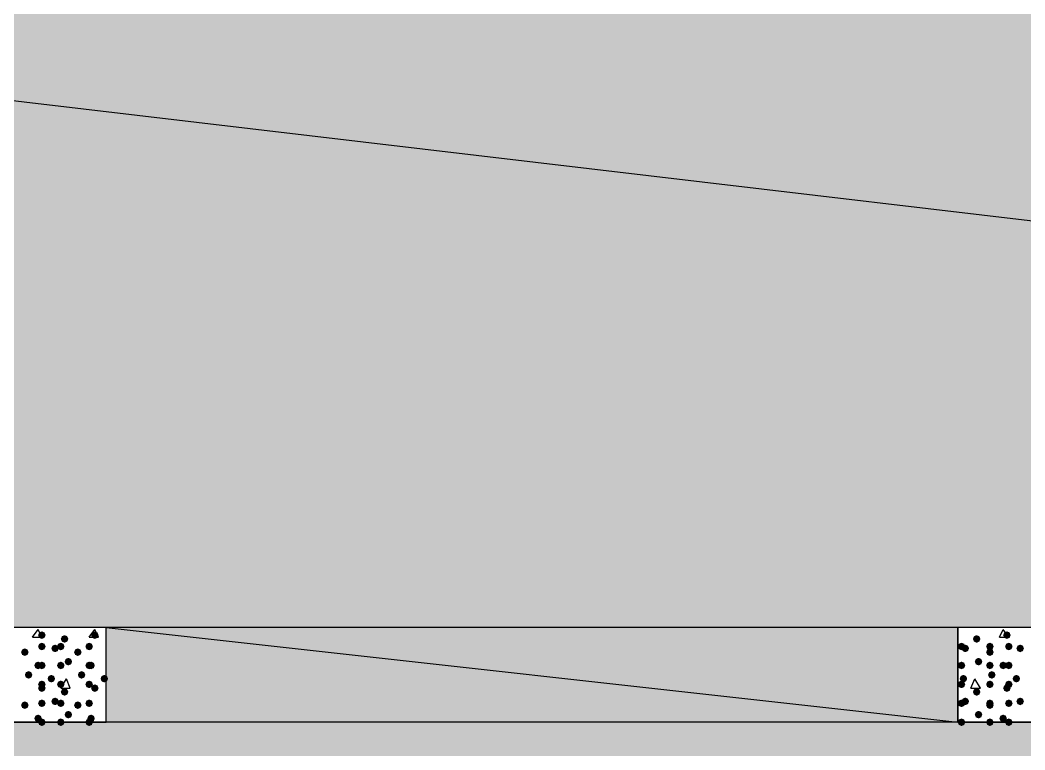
# Model space of a CAD drawing. Header units: millimetres. Extents: x 0 to 420, y 0 to 297.
# Drawn here: x 279.76 to 302.24, y 105.13 to 121.45 of the extents above; entities that cross this region are included whole.
import ezdxf

# ---------------------------------------------------------------- set-up
doc = ezdxf.new("R2010")
doc.units = ezdxf.units.MM
doc.layers.get('0').update_dxf_attribs({"linetype": 'CONTINUOUS'})

msp = doc.modelspace()

# ---------------------------------------------------------------- hatches: boundary and pattern name
at = {"true_color": 0x000008}
h = msp.add_hatch(color=0, dxfattribs=at)
h.paths.add_polyline_path([(379.518333, 126.915333), (218.101333, 126.915333), (379.518333, 107.865333)], flags=0)
h.paths.add_polyline_path([(218.101333, 126.915333), (379.518333, 107.865333), (218.101333, 107.865333)], flags=0)
at = {"true_color": 0x000007}
for points in [[(280.331333, 107.696), (280.306462, 107.636204), (280.246667, 107.611333), (280.186871, 107.636204), (280.162, 107.696), (280.186871, 107.755796), (280.246667, 107.780667), (280.306462, 107.755796)], [(280.839333, 107.611333), (280.814462, 107.551537), (280.754667, 107.526667), (280.694871, 107.551537), (280.67, 107.611333), (280.694871, 107.671129), (280.754667, 107.696), (280.814462, 107.671129)], [(281.516667, 107.696), (281.491796, 107.636204), (281.432, 107.611333), (281.372204, 107.636204), (281.347333, 107.696), (281.372204, 107.755796), (281.432, 107.780667), (281.491796, 107.755796)], [(301.244, 107.611333), (301.219129, 107.551537), (301.159333, 107.526667), (301.099538, 107.551537), (301.074667, 107.611333), (301.099537, 107.671129), (301.159333, 107.696), (301.219129, 107.671129)], [(301.921333, 107.696), (301.896462, 107.636204), (301.836667, 107.611333), (301.776871, 107.636204), (301.752, 107.696), (301.776871, 107.755796), (301.836667, 107.780667), (301.896462, 107.755796)], [(280.331333, 107.442), (280.306462, 107.382204), (280.246667, 107.357333), (280.186871, 107.382204), (280.162, 107.442), (280.186871, 107.501796), (280.246667, 107.526667), (280.306462, 107.501796)], [(280.627667, 107.399667), (280.602796, 107.339871), (280.543, 107.315), (280.483204, 107.339871), (280.458333, 107.399667), (280.483204, 107.459462), (280.543, 107.484333), (280.602796, 107.459463)], [(280.754667, 107.442), (280.729796, 107.382204), (280.67, 107.357333), (280.610204, 107.382204), (280.585333, 107.442), (280.610204, 107.501796), (280.67, 107.526667), (280.729796, 107.501796)], [(281.389667, 107.442), (281.364796, 107.382204), (281.305, 107.357333), (281.245204, 107.382204), (281.220333, 107.442), (281.245204, 107.501796), (281.305, 107.526667), (281.364796, 107.501796)], [(300.905333, 107.442), (300.880463, 107.382204), (300.820667, 107.357333), (300.760871, 107.382204), (300.736, 107.442), (300.760871, 107.501796), (300.820667, 107.526667), (300.880462, 107.501796)], [(300.99, 107.399667), (300.965129, 107.339871), (300.905333, 107.315), (300.845537, 107.339871), (300.820667, 107.399667), (300.845537, 107.459462), (300.905333, 107.484333), (300.965129, 107.459463)], [(301.540333, 107.442), (301.515463, 107.382204), (301.455667, 107.357333), (301.395871, 107.382204), (301.371, 107.442), (301.395871, 107.501796), (301.455667, 107.526667), (301.515462, 107.501796)], [(301.963667, 107.442), (301.938796, 107.382204), (301.879, 107.357333), (301.819204, 107.382204), (301.794333, 107.442), (301.819204, 107.501796), (301.879, 107.526667), (301.938796, 107.501796)], [(302.217667, 107.399667), (302.192796, 107.339871), (302.133, 107.315), (302.073204, 107.339871), (302.048333, 107.399667), (302.073204, 107.459462), (302.133, 107.484333), (302.192796, 107.459463)], [(279.950333, 107.315), (279.925462, 107.255204), (279.865667, 107.230333), (279.805871, 107.255204), (279.781, 107.315), (279.805871, 107.374796), (279.865667, 107.399667), (279.925462, 107.374796)], [(281.135667, 107.315), (281.110796, 107.255204), (281.051, 107.230333), (280.991204, 107.255204), (280.966333, 107.315), (280.991204, 107.374796), (281.051, 107.399667), (281.110796, 107.374796)], [(301.540333, 107.315), (301.515463, 107.255204), (301.455667, 107.230333), (301.395871, 107.255204), (301.371, 107.315), (301.395871, 107.374796), (301.455667, 107.399667), (301.515462, 107.374796)], [(280.246667, 107.018667), (280.221796, 106.958871), (280.162, 106.934), (280.102204, 106.958871), (280.077333, 107.018667), (280.102204, 107.078462), (280.162, 107.103333), (280.221796, 107.078463)], [(280.331333, 107.018667), (280.306462, 106.958871), (280.246667, 106.934), (280.186871, 106.958871), (280.162, 107.018667), (280.186871, 107.078462), (280.246667, 107.103333), (280.306462, 107.078463)], [(280.754667, 107.018667), (280.729796, 106.958871), (280.67, 106.934), (280.610204, 106.958871), (280.585333, 107.018667), (280.610204, 107.078462), (280.67, 107.103333), (280.729796, 107.078463)], [(280.924, 107.103333), (280.899129, 107.043538), (280.839333, 107.018667), (280.779538, 107.043538), (280.754667, 107.103333), (280.779537, 107.163129), (280.839333, 107.188), (280.899129, 107.163129)], [(281.389667, 107.018667), (281.364796, 106.958871), (281.305, 106.934), (281.245204, 106.958871), (281.220333, 107.018667), (281.245204, 107.078462), (281.305, 107.103333), (281.364796, 107.078463)], [(281.432, 107.018667), (281.407129, 106.958871), (281.347333, 106.934), (281.287537, 106.958871), (281.262667, 107.018667), (281.287537, 107.078462), (281.347333, 107.103333), (281.407129, 107.078463)], [(300.905333, 107.018667), (300.880463, 106.958871), (300.820667, 106.934), (300.760871, 106.958871), (300.736, 107.018667), (300.760871, 107.078462), (300.820667, 107.103333), (300.880462, 107.078463)], [(301.286333, 107.103333), (301.261462, 107.043538), (301.201667, 107.018667), (301.141871, 107.043538), (301.117, 107.103333), (301.141871, 107.163129), (301.201667, 107.188), (301.261462, 107.163129)], [(301.540333, 107.018667), (301.515463, 106.958871), (301.455667, 106.934), (301.395871, 106.958871), (301.371, 107.018667), (301.395871, 107.078462), (301.455667, 107.103333), (301.515462, 107.078463)], [(301.836667, 107.018667), (301.811796, 106.958871), (301.752, 106.934), (301.692204, 106.958871), (301.667333, 107.018667), (301.692204, 107.078462), (301.752, 107.103333), (301.811796, 107.078463)], [(301.963667, 107.018667), (301.938796, 106.958871), (301.879, 106.934), (301.819204, 106.958871), (301.794333, 107.018667), (301.819204, 107.078462), (301.879, 107.103333), (301.938796, 107.078463)], [(280.035, 106.807), (280.010129, 106.747204), (279.950333, 106.722333), (279.890538, 106.747204), (279.865667, 106.807), (279.890537, 106.866796), (279.950333, 106.891667), (280.010129, 106.866796)], [(280.543, 106.722333), (280.518129, 106.662537), (280.458333, 106.637667), (280.398537, 106.662537), (280.373667, 106.722333), (280.398537, 106.782129), (280.458333, 106.807), (280.518129, 106.782129)], [(281.220333, 106.807), (281.195462, 106.747204), (281.135667, 106.722333), (281.075871, 106.747204), (281.051, 106.807), (281.075871, 106.866796), (281.135667, 106.891667), (281.195462, 106.866796)], [(281.728333, 106.722333), (281.703463, 106.662537), (281.643667, 106.637667), (281.583871, 106.662537), (281.559, 106.722333), (281.583871, 106.782129), (281.643667, 106.807), (281.703462, 106.782129)], [(300.947667, 106.722333), (300.922796, 106.662537), (300.863, 106.637667), (300.803204, 106.662537), (300.778333, 106.722333), (300.803204, 106.782129), (300.863, 106.807), (300.922796, 106.782129)], [(301.582667, 106.807), (301.557796, 106.747204), (301.498, 106.722333), (301.438204, 106.747204), (301.413333, 106.807), (301.438204, 106.866796), (301.498, 106.891667), (301.557796, 106.866796)], [(302.133, 106.722333), (302.108129, 106.662537), (302.048333, 106.637667), (301.988538, 106.662537), (301.963667, 106.722333), (301.988537, 106.782129), (302.048333, 106.807), (302.108129, 106.782129)], [(280.331333, 106.595333), (280.306462, 106.535538), (280.246667, 106.510667), (280.186871, 106.535538), (280.162, 106.595333), (280.186871, 106.655129), (280.246667, 106.68), (280.306462, 106.655129)], [(280.331333, 106.510667), (280.306462, 106.450871), (280.246667, 106.426), (280.186871, 106.450871), (280.162, 106.510667), (280.186871, 106.570462), (280.246667, 106.595333), (280.306462, 106.570463)], [(280.754667, 106.595333), (280.729796, 106.535538), (280.67, 106.510667), (280.610204, 106.535538), (280.585333, 106.595333), (280.610204, 106.655129), (280.67, 106.68), (280.729796, 106.655129)], [(281.389667, 106.595333), (281.364796, 106.535538), (281.305, 106.510667), (281.245204, 106.535538), (281.220333, 106.595333), (281.245204, 106.655129), (281.305, 106.68), (281.364796, 106.655129)], [(281.516667, 106.510667), (281.491796, 106.450871), (281.432, 106.426), (281.372204, 106.450871), (281.347333, 106.510667), (281.372204, 106.570462), (281.432, 106.595333), (281.491796, 106.570463)], [(300.905333, 106.595333), (300.880463, 106.535538), (300.820667, 106.510667), (300.760871, 106.535538), (300.736, 106.595333), (300.760871, 106.655129), (300.820667, 106.68), (300.880462, 106.655129)], [(301.540333, 106.595333), (301.515463, 106.535538), (301.455667, 106.510667), (301.395871, 106.535538), (301.371, 106.595333), (301.395871, 106.655129), (301.455667, 106.68), (301.515462, 106.655129)], [(301.921333, 106.510667), (301.896462, 106.450871), (301.836667, 106.426), (301.776871, 106.450871), (301.752, 106.510667), (301.776871, 106.570462), (301.836667, 106.595333), (301.896462, 106.570463)], [(301.963667, 106.595333), (301.938796, 106.535538), (301.879, 106.510667), (301.819204, 106.535538), (301.794333, 106.595333), (301.819204, 106.655129), (301.879, 106.68), (301.938796, 106.655129)], [(280.839333, 106.426), (280.814462, 106.366204), (280.754667, 106.341333), (280.694871, 106.366204), (280.67, 106.426), (280.694871, 106.485796), (280.754667, 106.510667), (280.814462, 106.485796)], [(301.244, 106.426), (301.219129, 106.366204), (301.159333, 106.341333), (301.099538, 106.366204), (301.074667, 106.426), (301.099537, 106.485796), (301.159333, 106.510667), (301.219129, 106.485796)], [(279.950333, 106.129667), (279.925462, 106.069871), (279.865667, 106.045), (279.805871, 106.069871), (279.781, 106.129667), (279.805871, 106.189462), (279.865667, 106.214333), (279.925462, 106.189463)], [(280.331333, 106.172), (280.306462, 106.112204), (280.246667, 106.087333), (280.186871, 106.112204), (280.162, 106.172), (280.186871, 106.231796), (280.246667, 106.256667), (280.306462, 106.231796)], [(280.627667, 106.214333), (280.602796, 106.154537), (280.543, 106.129667), (280.483204, 106.154537), (280.458333, 106.214333), (280.483204, 106.274129), (280.543, 106.299), (280.602796, 106.274129)], [(280.754667, 106.172), (280.729796, 106.112204), (280.67, 106.087333), (280.610204, 106.112204), (280.585333, 106.172), (280.610204, 106.231796), (280.67, 106.256667), (280.729796, 106.231796)], [(281.135667, 106.129667), (281.110796, 106.069871), (281.051, 106.045), (280.991204, 106.069871), (280.966333, 106.129667), (280.991204, 106.189462), (281.051, 106.214333), (281.110796, 106.189463)], [(281.389667, 106.172), (281.364796, 106.112204), (281.305, 106.087333), (281.245204, 106.112204), (281.220333, 106.172), (281.245204, 106.231796), (281.305, 106.256667), (281.364796, 106.231796)], [(300.905333, 106.172), (300.880463, 106.112204), (300.820667, 106.087333), (300.760871, 106.112204), (300.736, 106.172), (300.760871, 106.231796), (300.820667, 106.256667), (300.880462, 106.231796)], [(300.99, 106.214333), (300.965129, 106.154537), (300.905333, 106.129667), (300.845537, 106.154537), (300.820667, 106.214333), (300.845537, 106.274129), (300.905333, 106.299), (300.965129, 106.274129)], [(301.540333, 106.172), (301.515463, 106.112204), (301.455667, 106.087333), (301.395871, 106.112204), (301.371, 106.172), (301.395871, 106.231796), (301.455667, 106.256667), (301.515462, 106.231796)], [(301.540333, 106.129667), (301.515463, 106.069871), (301.455667, 106.045), (301.395871, 106.069871), (301.371, 106.129667), (301.395871, 106.189462), (301.455667, 106.214333), (301.515462, 106.189463)], [(301.963667, 106.172), (301.938796, 106.112204), (301.879, 106.087333), (301.819204, 106.112204), (301.794333, 106.172), (301.819204, 106.231796), (301.879, 106.256667), (301.938796, 106.231796)], [(302.217667, 106.214333), (302.192796, 106.154537), (302.133, 106.129667), (302.073204, 106.154537), (302.048333, 106.214333), (302.073204, 106.274129), (302.133, 106.299), (302.192796, 106.274129)], [(280.246667, 105.833333), (280.221796, 105.773538), (280.162, 105.748667), (280.102204, 105.773538), (280.077333, 105.833333), (280.102204, 105.893129), (280.162, 105.918), (280.221796, 105.893129)], [(280.924, 105.918), (280.899129, 105.858204), (280.839333, 105.833333), (280.779538, 105.858204), (280.754667, 105.918), (280.779537, 105.977796), (280.839333, 106.002667), (280.899129, 105.977796)], [(281.432, 105.833333), (281.407129, 105.773538), (281.347333, 105.748667), (281.287537, 105.773538), (281.262667, 105.833333), (281.287537, 105.893129), (281.347333, 105.918), (281.407129, 105.893129)], [(301.286333, 105.918), (301.261462, 105.858204), (301.201667, 105.833333), (301.141871, 105.858204), (301.117, 105.918), (301.141871, 105.977796), (301.201667, 106.002667), (301.261462, 105.977796)], [(301.836667, 105.833333), (301.811796, 105.773538), (301.752, 105.748667), (301.692204, 105.773538), (301.667333, 105.833333), (301.692204, 105.893129), (301.752, 105.918), (301.811796, 105.893129)], [(280.331333, 105.748667), (280.306462, 105.688871), (280.246667, 105.664), (280.186871, 105.688871), (280.162, 105.748667), (280.186871, 105.808462), (280.246667, 105.833333), (280.306462, 105.808463)], [(280.754667, 105.748667), (280.729796, 105.688871), (280.67, 105.664), (280.610204, 105.688871), (280.585333, 105.748667), (280.610204, 105.808462), (280.67, 105.833333), (280.729796, 105.808463)], [(281.389667, 105.748667), (281.364796, 105.688871), (281.305, 105.664), (281.245204, 105.688871), (281.220333, 105.748667), (281.245204, 105.808462), (281.305, 105.833333), (281.364796, 105.808463)], [(300.905333, 105.748667), (300.880463, 105.688871), (300.820667, 105.664), (300.760871, 105.688871), (300.736, 105.748667), (300.760871, 105.808462), (300.820667, 105.833333), (300.880462, 105.808463)], [(301.540333, 105.748667), (301.515463, 105.688871), (301.455667, 105.664), (301.395871, 105.688871), (301.371, 105.748667), (301.395871, 105.808462), (301.455667, 105.833333), (301.515462, 105.808463)], [(301.963667, 105.748667), (301.938796, 105.688871), (301.879, 105.664), (301.819204, 105.688871), (301.794333, 105.748667), (301.819204, 105.808462), (301.879, 105.833333), (301.938796, 105.808463)]]:
    msp.add_hatch(color=0, dxfattribs=at).paths.add_polyline_path(points, flags=0)
at = {"true_color": 0x000008}
h = msp.add_hatch(color=0, dxfattribs=at)
h.paths.add_polyline_path([(300.736, 107.865333), (281.686, 107.865333), (300.736, 105.748667)], flags=0)
h.paths.add_polyline_path([(281.686, 107.865333), (300.736, 105.748667), (281.686, 105.748667)], flags=0)
h = msp.add_hatch(color=0, dxfattribs=at)
h.paths.add_polyline_path([(379.518333, 105.748667), (33.401, 105.748667), (379.518333, 86.656333)], flags=0)
h.paths.add_polyline_path([(33.401, 105.748667), (379.518333, 86.656333), (33.401, 86.656333)], flags=0)

# ---------------------------------------------------------------- linework, layer by layer
at = {"color": 0, "true_color": 0x000008}
for points in [[(379.518333, 126.915333), (218.101333, 126.915333), (379.518333, 107.865333)], [(218.101333, 126.915333), (379.518333, 107.865333), (218.101333, 107.865333)], [(300.736, 107.865333), (281.686, 107.865333), (300.736, 105.748667)], [(281.686, 107.865333), (300.736, 105.748667), (281.686, 105.748667)], [(379.518333, 105.748667), (33.401, 105.748667), (379.518333, 86.656333)]]:
    msp.add_lwpolyline(points, close=True, dxfattribs=at)
at = {"color": 0, "true_color": 0x000007}
for points in [[(279.569333, 107.865333), (279.569333, 105.748667), (281.686, 105.748667), (281.686, 107.865333)], [(300.736, 107.865333), (300.736, 105.748667), (302.852667, 105.748667), (302.852667, 107.865333)]]:
    msp.add_lwpolyline(points, close=True, dxfattribs=at)
for points in [[(280.035, 107.653667), (280.162, 107.823)], [(280.246667, 107.653667), (280.162, 107.823)], [(281.305, 107.653667), (281.432, 107.823)], [(281.516667, 107.653667), (281.432, 107.823)], [(301.667333, 107.653667), (301.752, 107.823)], [(301.879, 107.653667), (301.752, 107.823)], [(280.035, 107.653667), (280.246667, 107.653667)], [(281.305, 107.653667), (281.516667, 107.653667)], [(301.667333, 107.653667), (301.879, 107.653667)], [(280.67, 106.510667), (280.797, 106.722333)], [(280.881667, 106.510667), (280.797, 106.722333)], [(301.032333, 106.510667), (301.117, 106.722333)], [(301.244, 106.510667), (301.117, 106.722333)], [(280.67, 106.510667), (280.881667, 106.510667)], [(301.032333, 106.510667), (301.244, 106.510667)]]:
    msp.add_lwpolyline(points, dxfattribs=at)

doc.saveas('drawing.dxf')
